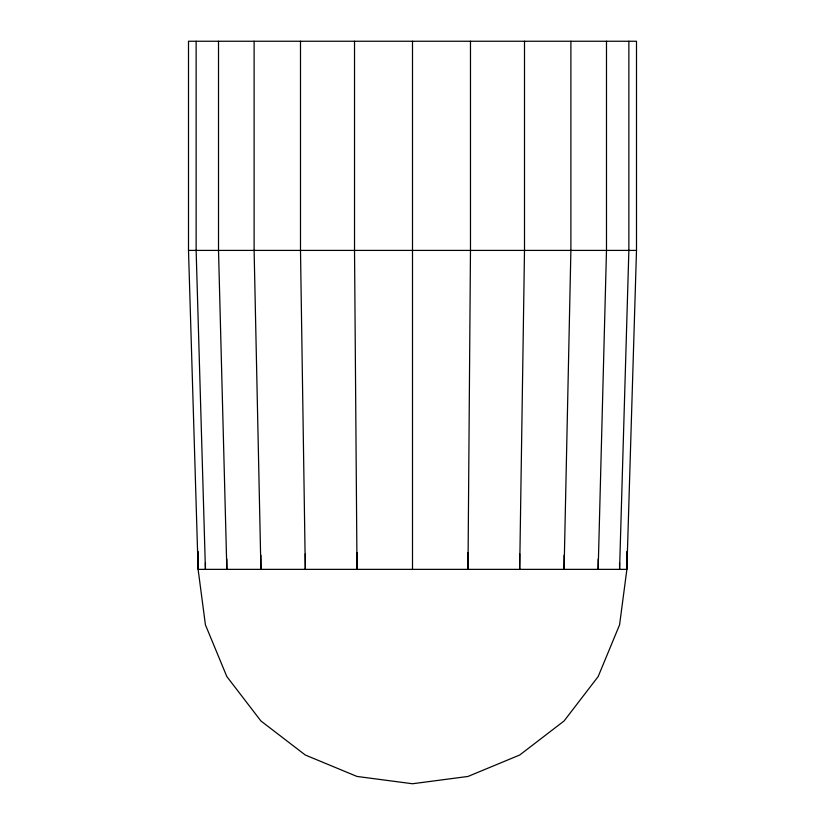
<?xml version="1.0" encoding="UTF-8"?>
<svg xmlns="http://www.w3.org/2000/svg" width="825" height="825" viewBox="0 0 825 825"><rect width="100%" height="100%" fill="white"/><g stroke="black" fill="none" stroke-linecap="round" stroke-linejoin="round"><path stroke-width="1.24" d="M636.498 250.408L626.887 569.363L619.575 624.855L598.166 676.562L564.094 720.957L519.688 755.03L467.992 776.449L412.5 783.75L357.008 776.449L305.312 755.03L260.906 720.957L226.834 676.562L205.425 624.855L198.113 569.363L188.502 250.408L188.502 41.25L636.498 41.25L636.498 250.408L188.502 250.408M628.867 41.25L628.867 250.408L619.575 569.363L619.575 562.939M626.887 551.358L626.887 569.363L198.113 569.363L198.113 551.358M606.488 41.25L606.488 250.408L598.166 569.363L598.166 559.082M570.89 41.25L570.89 250.408L564.094 569.363L564.094 555.215M524.504 41.25L524.504 250.408L519.688 569.363L519.688 553.936M470.477 41.25L470.477 250.408L467.992 569.363L467.992 552.647M412.5 41.25L412.5 569.363M357.008 552.647L357.008 569.363L354.523 250.408L354.523 41.25M305.312 553.936L305.312 569.363L300.496 250.408L300.496 41.25M260.906 555.215L260.906 569.363L254.11 250.408L254.11 41.25M226.834 559.082L226.834 569.363L218.512 250.408L218.512 41.25M205.425 562.939L205.425 569.363L196.133 250.408L196.133 41.25"/></g></svg>
